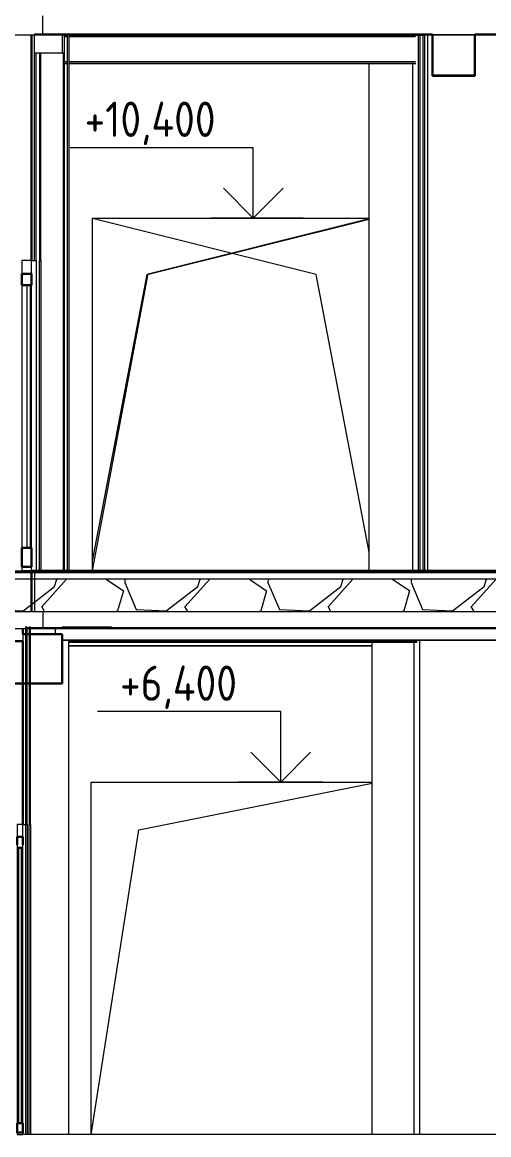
# Model space of a CAD drawing. Header units: millimetres. Extents: x -3929 to 624051, y 52832 to 514950.
# Drawn here: x 556702 to 560013, y 116645 to 124536 of the extents above; entities that cross this region are included whole.
import ezdxf

# ---------------------------------------------------------------- set-up
doc = ezdxf.new("R2010")
doc.units = ezdxf.units.MM
doc.linetypes.add('ADSK_Невидимые', pattern=[5, 3, -2])
doc.linetypes.add('ADSK_Штриховая_ш2 п1_5', pattern=[4.5, 3, -1.5])
for name, color, linetype, lineweight in [('Аннотация', 7, 'Continuous', 18), ('Двери', 7, 'Continuous', 9), ('Каркас', 7, 'Continuous', 18), ('Отметки', 7, 'Continuous', 9), ('Перекрытие', 7, 'Continuous', 18), ('Потолки', 7, 'Continuous', 9), ('Стены внутренние', 7, 'Continuous', 18), ('Стены наружные', 7, 'Continuous', 18), ('Стены отделка', 7, 'Continuous', 30), ('Стены перегородки', 7, 'Continuous', 30), ('Стены штриховка', 7, 'Continuous', 9), ('Узлы', 7, 'Continuous', 18), ('ШТРИХОВКА', 252, 'Continuous', 15)]:
    doc.layers.add(name, color=color, linetype=linetype, lineweight=lineweight)
doc.styles.add('GOST Common_1', font='GOST_Common.ttf', dxfattribs={"width": 0.9, "height": 250})
pattern_1 = [(228.013, (581522.45, 122161.93), (-8127.96659, -9144.02968), [136.69, -13532.193]), (184.97, (581431.013, 122060.333), (12191.995474, 1016.05502), [234.562, -23221.62]), (132.51, (581197.333, 122040.01), (10159.91241, -11176.07977), [165.393, -16373.89]), (267.274, (580801.093, 121786.013), (1015.889526, 20320.00577), [213.602, -21146.575]), (292.834, (580790.933, 121572.653), (-5080.074175, 12191.97012), [209.453, -20735.923]), (357.274, (580872.213, 121379.613), (-20320.00577, 1015.889526), [213.602, -21146.575]), (37.694, (581085.573, 121369.453), (-13208.042725, -10159.944606), [282.477, -27965.247]), (72.255, (581309.093, 121542.173), (7112.12749, 22351.9589), [266.688, -26402.102]), (121.43, (581390.373, 121796.173), (-8128.10005, 13207.93827), [214.325, -21218.218]), (175.236, (581278.61, 121979.05), (11175.99406, -1016.06972), [244.685, -11989.575]), (222.397, (581034.773, 121999.373), (-12192.085586, -11175.907293), [316.431, -31326.709]), (138.814, (581806.93, 121775.85), (-7111.99222, 6096.00977), [108.002, -10692.226]), (171.469, (581725.653, 121846.973), (13207.991535, -2032.05404), [205.473, -20341.855]), (225, (581522.45, 121877.45), (1e-13, -1016), [143.684, -1293.157]), (203.199, (581451.33, 121999.37), (5079.98556, 2032.0367), [77.377, -7660.25]), (291.801, (581380.21, 121968.9), (-1015.9787, 3048.0072), [109.426, -5361.9]), (30.964, (581420.85, 121867.3), (3047.9913, 2032.0134), [177.728, -5746.52]), (161.565, (581573.25, 121958.73), (2031.999, -1016.0024), [128.515, -3084.36]), (16.39, (580790.933, 121968.89), (10159.97517, 3048.08119), [180.035, -17823.53]), (70.346, (580963.65, 122019.69), (-4064.03389, -11175.98797), [151.04, -14952.887]), (293.199, (581573.25, 122161.93), (-2032.0367, 5079.98556), [154.752, -7582.873]), (343.61, (581634.213, 122019.69), (-10159.97517, 3048.08119), [180.035, -17823.53]), (339.444, (580790.93, 121338.97), (-5080.0015, 2031.99615), [173.614, -8507.094]), (294.775, (580953.49, 121278.01), (-5079.97321, 11176.01259), [145.47, -14401.437]), (66.801, (581583.41, 121145.93), (2032.0367, 5079.98556), [154.752, -7582.873]), (17.354, (581644.373, 121288.17), (-13208.00149, -4063.99474), [170.313, -16860.95]), (69.444, (581085.57, 121145.93), (-2031.99615, -5080.0015), [86.807, -8593.9]), (101.31, (581522.45, 121145.93), (-1016.0048, 4063.999), [51.806, -5128.797]), (165.964, (581512.3, 121196.73), (3048.0036, -1015.9877), [209.453, -3979.62]), (186.009, (581309.093, 121247.53), (10159.99987, 1015.99979), [194.107, -19216.546]), (303.69, (581420.85, 121775.85), (-1015.9976, 2032.0017), [146.53, -3516.71]), (353.157, (581502.133, 121653.933), (17271.99206, -2032.068835), [255.823, -25326.404]), (60.945, (581756.13, 121623.45), (-4064.04974, -7111.97225), [104.603, -10355.757]), (90, (581806.9, 121714.9), (-1016, 1016), [60.96, -955.04]), (120.256, (581288.77, 121278.01), (4063.94492, -7112.03103), [141.147, -13973.576]), (48.013, (581217.65, 121399.93), (8127.96659, 9144.02968), [273.377, -13395.505]), (0, (581400.5, 121603.1), (1016, 1016), [264.16, -751.84]), (325.305, (581664.69, 121603.13), (-10160.01873, 7111.97318), [160.644, -15903.726]), (254.055, (581796.77, 121511.69), (-1015.9713, -4064.0072), [147.932, -7248.66]), (207.646, (581756.133, 121369.453), (-19303.995784, -10160.00796), [240.858, -23844.986]), (175.426, (581542.773, 121257.693), (-13207.99929, 1016.01778), [254.812, -25226.339])]
pattern_2 = [(0, (580790.93, 121145.93), (406.4, 101.6), [33.528, -271.272, 33.528, -271.272, -1625.6]), (0, (580790.93, 121145.93), (406.4, 101.6), [-609.6, 33.528, -576.072, 33.528, -271.272, -711.2]), (0, (580790.93, 121145.93), (406.4, 101.6), [-1524, 33.528, -169.672, 33.528, -474.472]), (120, (580943.33, 121196.73), (-291.18818, 301.15272), [33.528, -271.272, 33.528, -271.272, -1625.6]), (120, (580943.33, 121196.73), (-291.18818, 301.15272), [-609.6, 33.528, -576.072, 33.528, -271.272, -711.2]), (120, (580943.33, 121196.73), (-291.18818, 301.15272), [-1524, 33.528, -169.672, 33.528, -474.472]), (240, (580994.13, 121399.93), (-115.21182, -402.75272), [33.528, -271.272, 33.528, -271.272, -1625.6]), (240, (580994.13, 121399.93), (-115.21182, -402.75272), [-609.6, 33.528, -576.072, 33.528, -271.272, -711.2]), (240, (580994.13, 121399.93), (-115.21182, -402.75272), [-1524, 33.528, -169.672, 33.528, -474.472])]

# ---------------------------------------------------------------- blocks, each defined once
blk = doc.blocks.new('ADSK_Дверь_Проем - ADSK_Дверь_Проем-3009133-Разрез 1-1')
at = {"layer": 'Узлы'}
for p, q in [((680.3, 6061.8), (2336.3, 6393)), ((342.1, 3900), (680.3, 6061.8))]:
    blk.add_line(p, q, dxfattribs=at)
blk = doc.blocks.new('ADSK_Дверь_Проем - ADSK_Дверь_Проем-3009143-Разрез 1-1')
at = {"layer": 'Узлы'}
for p, q in [((739.7, 10000), (2314.7, 10393.8)), ((352.5, 7967.2), (739.7, 10000))]:
    blk.add_line(p, q, dxfattribs=at)
blk = doc.blocks.new('АС_Дверь_Однопольная_Алюминиевая - 1030х2200 алюм Д31п-3645205-Разрез 1-1')
at = {"layer": 'Двери'}
for p, q in [((-183.1, 6100), (-183.1, 6013)), ((-143.1, 6100), (-183.1, 6100)), ((-143.1, 6013), (-143.1, 6100)), ((-143.1, 6013), (-183.1, 6013)), ((-174.1, 5933), (-174.1, 3982)), ((-152.6, 3982), (-152.6, 5933)), ((-143.1, 3914), (-183.1, 3914)), ((-183.1, 3912.5), (-183.1, 3900)), ((-183.1, 3900), (-143.1, 3900)), ((-143.1, 3900), (-143.1, 3912.5))]:
    blk.add_line(p, q, dxfattribs=at)
at = {"layer": 'Двери', "lineweight": 30}
for p, q in [((-183.1, 6013), (-183.1, 5955)), ((-143.1, 6013), (-183.1, 6013)), ((-143.1, 5955), (-143.1, 6013)), ((-143.1, 5933), (-183.1, 5933)), ((-183.1, 3982), (-183.1, 3912.5)), ((-143.1, 3982), (-183.1, 3982)), ((-143.1, 3912.5), (-143.1, 3982)), ((-143.1, 3914), (-183.1, 3914))]:
    blk.add_line(p, q, dxfattribs=at)
at = {"layer": 'Двери', "linetype": 'ADSK_Штриховая_ш2 п1_5'}
for p, q in [((-183.1, 5955), (-183.1, 3982)), ((-143.1, 3982), (-143.1, 5955))]:
    blk.add_line(p, q, dxfattribs=at)
blk = doc.blocks.new('Дверь-Alumark_двупольная с глухим окном_S70 - 1400х2200 алюм ост Д30п-6129807-Разрез 1-1')
at = {"layer": 'Двери'}
for p, q in [((-80, 10100), (-150, 10100)), ((-150, 10100), (-150, 10005)), ((-80, 10005), (-80, 10100)), ((-80, 10005), (-150, 10005)), ((-115, 9925), (-115, 8061.5)), ((-89, 8061.5), (-89, 9925)), ((-150, 7927), (-150, 7900)), ((-80, 7927), (-150, 7927)), ((-150, 7900), (-80, 7900)), ((-80, 7900), (-80, 7927))]:
    blk.add_line(p, q, dxfattribs=at)
at = {"layer": 'Двери', "lineweight": 30}
for p, q in [((-150, 10005), (-150, 9925)), ((-80, 10005), (-150, 10005)), ((-80, 9925), (-80, 10005)), ((-80, 9925), (-150, 9925)), ((-150, 8061.5), (-150, 7927)), ((-80, 8061.5), (-150, 8061.5)), ((-80, 7927), (-80, 8061.5)), ((-80, 7927), (-150, 7927))]:
    blk.add_line(p, q, dxfattribs=at)
at = {"layer": 'Двери', "linetype": 'ADSK_Штриховая_ш2 п1_5'}
for p, q in [((-150, 9925), (-150, 8061.5)), ((-80, 8061.5), (-80, 9925))]:
    blk.add_line(p, q, dxfattribs=at)
blk = doc.blocks.new('Типовая двутавровая балка _АСТО 20-93_ Балки - 100х200Н Б-12-2273928-Разрез 1-1')
at = {"layer": 'Каркас'}
blk.add_line((182.3, 7400), (2655.3, 7400), dxfattribs=at)
blk = doc.blocks.new('Типовая двутавровая балка _АСТО 20-93_ Балки - 100х200Н Б-12-V322-Разрез 1-1')
at = {"layer": 'Каркас'}
for p, q in [((152, 11689), (175, 11689)), ((185, 11689), (2645.4, 11689)), ((2675, 11689), (2678.4, 11689)), ((152, 11511), (175, 11511)), ((185, 11511), (2645.4, 11511)), ((2675, 11511), (2678.4, 11511))]:
    blk.add_line(p, q, dxfattribs=at)
blk = doc.blocks.new('ADSK_Дверь_Проем - ADSK_Дверь_Проем-4597949-Разрез 1-1')
at = {"layer": 'Узлы'}
for p, q in [((680.3, 6061.8), (2336.3, 6393)), ((342.1, 3900), (680.3, 6061.8))]:
    blk.add_line(p, q, dxfattribs=at)
blk = doc.blocks.new('ADSK_Дверь_Проем - ADSK_Дверь_Проем-4635952-Разрез 1-1')
at = {"layer": 'Узлы'}
for p, q in [((747.6, 10005), (2314.7, 10396.8)), ((352.5, 7900), (747.6, 10005))]:
    blk.add_line(p, q, dxfattribs=at)
blk = doc.blocks.new('ADSK_Дверь_Проем - ADSK_Дверь_Проем-6128975-Разрез 1-1')
at = {"layer": 'Узлы'}
for p, q in [((680.3, 6061.8), (2336.3, 6393)), ((342.1, 3900), (680.3, 6061.8))]:
    blk.add_line(p, q, dxfattribs=at)
blk = doc.blocks.new('ADSK_Дверь_Проем - ADSK_Дверь_Проем-V350-Разрез 1-1')
at = {"layer": 'Узлы', "linetype": 'ADSK_Невидимые'}
for p, q in [((342.1, 3900), (342.1, 6400)), ((342.1, 6400), (2336.3, 6400))]:
    blk.add_line(p, q, dxfattribs=at)
at = {"layer": 'Узлы'}
for p, q in [((680.3, 6061.8), (2336.3, 6393)), ((342.1, 3900), (680.3, 6061.8))]:
    blk.add_line(p, q, dxfattribs=at)
blk = doc.blocks.new('ADSK_Дверь_Проем - ADSK_Дверь_Проем-V351-Разрез 1-1')
at = {"layer": 'Узлы'}
for p, q in [((1939.7, 10000), (352.5, 10396.8)), ((2314.7, 8031.3), (1939.7, 10000))]:
    blk.add_line(p, q, dxfattribs=at)
blk = doc.blocks.new('ADSK_Дверь_Проем - ADSK_Дверь_Проем-6134702-Разрез 1-1')
at = {"layer": 'Узлы', "linetype": 'ADSK_Невидимые'}
for p, q in [((352.5, 7900), (352.5, 10400)), ((352.5, 10400), (2314.7, 10400))]:
    blk.add_line(p, q, dxfattribs=at)
at = {"layer": 'Узлы'}
for p, q in [((747.6, 10005), (2314.7, 10396.8)), ((352.5, 7900), (747.6, 10005))]:
    blk.add_line(p, q, dxfattribs=at)
blk = doc.blocks.new('Высотные отметки - Стрелка вверх-12093-Разрез 1-1')
at = {"layer": 'Аннотация', "lineweight": 5}
for p, q in [((-8716.5, 340), (-10016.5, 340)), ((-8716.5, -160), (-8716.5, 340)), ((-8716.5, -160), (-8928.6, 52.1)), ((-8716.5, -160), (-8504.4, 52.1)), ((-8416.5, -160), (-9016.5, -160))]:
    blk.add_line(p, q, dxfattribs=at)

msp = doc.modelspace()

# ---------------------------------------------------------------- hatches: boundary and pattern name
at = {"layer": 'ШТРИХОВКА'}
h = msp.add_hatch(dxfattribs=at)
h.set_pattern_fill('FP_29', color=252, style=0, pattern_type=2)
h.set_pattern_definition(pattern_2)
h.paths.add_polyline_path([(550542.881, 120630.933), (552042.881, 120630.933), (552042.881, 120640.933), (550542.881, 120640.933)])
h.paths.add_polyline_path([(556788.36, 120630.933), (556788.36, 120640.933), (556542.881, 120640.933), (556542.881, 120630.933), (556707.537, 120630.933)])
h.paths.add_polyline_path([(554542.881, 120630.933), (554542.881, 120640.933), (554042.881, 120640.933), (554042.881, 120630.933), (554491.025, 120630.933)])
h = msp.add_hatch(dxfattribs=at)
h.set_pattern_fill('FP_38', color=252, style=0, pattern_type=2)
h.set_pattern_definition(pattern_1)
h.paths.add_polyline_path([(554042.881, 120355.933), (554542.881, 120355.933), (554542.881, 120585.933), (554042.881, 120585.933), (554042.881, 120475.535)])
h.paths.add_polyline_path([(550579.534, 120355.933), (552042.881, 120355.933), (552042.881, 120585.933), (550542.881, 120585.933), (550542.881, 120355.933)])
h.paths.add_polyline_path([(556788.36, 120355.933), (556788.36, 120585.933), (556542.881, 120585.933), (556542.881, 120355.933), (556577.154, 120355.933)])
h = msp.add_hatch(dxfattribs=at)
h.set_pattern_fill('FP_29', color=252, style=0, pattern_type=2)
h.set_pattern_definition(pattern_2)
h.paths.add_polyline_path([(564008.988, 120630.933), (564125.673, 120630.933), (564125.673, 120640.933), (556788.36, 120640.933), (556788.36, 120630.933), (563878.605, 120630.933)])
h = msp.add_hatch(dxfattribs=at)
h.set_pattern_fill('FP_38', color=252, style=0, pattern_type=2)
h.set_pattern_definition(pattern_1)
h.paths.add_polyline_path([(556788.36, 120355.933), (564125.673, 120355.933), (564125.673, 120585.933), (556788.36, 120585.933), (556788.36, 120475.535)])

# ---------------------------------------------------------------- linework, layer by layer
at = {"layer": 'Каркас', "lineweight": 30}
for p, q in [((559613.195, 124445.933), (559613.195, 124155.933)), ((559913.195, 124155.933), (559913.195, 124445.933)), ((559613.195, 124155.933), (559913.195, 124155.933)), ((556985.248, 120195.933), (556705.248, 120195.933)), ((556985.248, 119845.933), (556985.248, 120195.933)), ((556705.248, 120145.933), (556705.248, 119845.933)), ((556705.248, 119845.933), (556985.248, 119845.933))]:
    msp.add_line(p, q, dxfattribs=at)
at = {"layer": 'Каркас'}
for p, q in [((559913.195, 124445.933), (559613.195, 124445.933)), ((556705.248, 120195.933), (556705.248, 120145.933)), ((556938.019, 120195.933), (556938.019, 120235.933)), ((556985.248, 120155.933), (564283.195, 120155.933))]:
    msp.add_line(p, q, dxfattribs=at)
at = {"layer": 'Отметки', "lineweight": 5}
for p, q in [((558695.028, 123145.933), (558341.265, 123145.933)), ((558818.845, 119145.933), (558535.834, 119145.933))]:
    msp.add_line(p, q, dxfattribs=at)
at = {"layer": 'Перекрытие', "lineweight": 20}
for p, q in [((556847.926, 124445.933), (556847.926, 124580.933)), ((550569.21, 124445.933), (559613.195, 124445.933)), ((559913.195, 124445.933), (562253.195, 124445.933)), ((611927.844, 120643.383), (556542.881, 120643.383)), ((556788.36, 120643.383), (556788.36, 120355.933)), ((550542.881, 120355.933), (564125.673, 120355.933)), ((556847.926, 120355.933), (556847.926, 120235.933)), ((550571.7, 120235.933), (564125.673, 120235.933))]:
    msp.add_line(p, q, dxfattribs=at)
at = {"layer": 'Перекрытие'}
for p, q in [((559613.195, 124445.933), (559913.195, 124445.933)), ((611927.844, 120640.933), (556542.881, 120640.933)), ((611927.844, 120630.933), (556542.881, 120630.933)), ((611927.844, 120585.933), (556542.881, 120585.933)), ((605887.456, 120645.933), (556768.36, 120645.933)), ((556788.36, 120645.933), (556788.36, 120643.383)), ((556705.248, 116643.383), (556705.248, 116645.933)), ((581055.926, 116645.933), (556705.248, 116645.933))]:
    msp.add_line(p, q, dxfattribs=at)
at = {"layer": 'Потолки', "lineweight": 18}
for p, q in [((556788.36, 124450.933), (556788.36, 124445.933)), ((559613.195, 124450.933), (556788.36, 124450.933)), ((559263.195, 124450.933), (559263.195, 124445.933)), ((559613.195, 124445.933), (559613.195, 124450.933)), ((559913.195, 124450.933), (559913.195, 124445.933)), ((560263.195, 124450.933), (559913.195, 124450.933)), ((559913.195, 124160.933), (559613.195, 124160.933)), ((559613.195, 124160.933), (559613.195, 124155.933)), ((559613.195, 124155.933), (559913.195, 124155.933)), ((559913.195, 124155.933), (559913.195, 124160.933)), ((564283.195, 120240.933), (556725.248, 120240.933)), ((557335.248, 120245.933), (556985.248, 120245.933)), ((556985.248, 120245.933), (556985.248, 120240.933)), ((557335.248, 120240.933), (557335.248, 120245.933))]:
    msp.add_line(p, q, dxfattribs=at)
at = {"layer": 'Потолки'}
for p, q in [((557023.36, 124440.933), (557000.36, 124440.933)), ((559509.55, 124440.933), (557033.36, 124440.933)), ((559542.551, 124440.933), (559523.361, 124440.933)), ((557000.36, 124245.933), (557023.36, 124245.933)), ((557023.36, 124240.933), (557000.36, 124240.933)), ((557033.36, 124245.933), (559494.068, 124245.933)), ((559494.068, 124240.933), (557033.36, 124240.933)), ((559523.361, 124245.933), (559527.069, 124245.933)), ((559527.069, 124240.933), (559523.361, 124240.933)), ((556985.248, 120155.933), (564283.195, 120155.933)), ((564283.195, 120150.933), (556985.248, 120150.933)), ((557030.677, 120145.497), (559488.387, 120145.497)), ((557030.677, 120140.933), (559504.04, 120140.933)), ((559504.04, 120135.933), (557030.677, 120135.933)), ((557030.677, 120115.497), (559184.659, 120115.497)), ((559184.659, 120110.497), (557030.677, 120110.497))]:
    msp.add_line(p, q, dxfattribs=at)
at = {"layer": 'Стены внутренние'}
for p, q in [((557023.36, 120645.933), (557023.36, 124445.933)), ((557033.36, 124445.933), (557033.36, 120645.933)), ((559513.362, 120645.933), (559513.362, 124445.933)), ((559523.361, 124445.933), (559523.361, 120645.933)), ((559558.361, 120645.933), (559558.361, 124445.933)), ((559578.36, 124445.933), (559578.36, 120645.933)), ((556994.36, 124315.933), (556833.36, 124315.933)), ((556994.36, 120645.933), (556994.36, 124315.933)), ((559163.108, 120645.933), (559163.108, 124240.933)), ((559471.732, 124240.933), (559471.732, 120645.933)), ((557200.902, 120645.933), (557200.902, 123145.933)), ((557200.902, 123145.933), (559163.108, 123145.933)), ((556823.36, 120645.933), (556823.36, 122845.933)), ((556833.36, 122845.933), (556833.36, 120645.933)), ((557030.677, 120150.933), (557030.677, 116645.933)), ((559184.659, 116645.933), (559184.659, 120135.933)), ((559481.965, 120135.933), (559481.965, 116645.933)), ((559523.456, 116645.933), (559523.456, 120150.933)), ((557190.471, 116645.933), (557190.471, 119145.933)), ((557190.471, 119145.933), (559184.659, 119145.933)), ((556725.248, 118845.933), (556725.248, 116645.933)), ((556750.248, 116645.933), (556750.248, 118845.933)), ((556760.248, 118845.933), (556760.248, 116645.933))]:
    msp.add_line(p, q, dxfattribs=at)
at = {"layer": 'Стены наружные'}
for p, q in [((556988.36, 124315.933), (556988.36, 124445.933)), ((557000.36, 124445.933), (557000.36, 120645.933)), ((559546.361, 120645.933), (559546.361, 124445.933)), ((556823.36, 124315.933), (556800.36, 124315.933)), ((556800.36, 122845.933), (556800.36, 120645.933)), ((556737.248, 118845.933), (556737.248, 116645.933))]:
    msp.add_line(p, q, dxfattribs=at)
at = {"layer": 'Стены отделка', "lineweight": 18}
for p, q in [((556788.36, 124315.933), (556788.36, 124445.933)), ((556800.36, 124315.933), (556788.36, 124315.933)), ((556800.36, 122845.933), (556800.36, 124315.933)), ((556823.36, 124315.933), (556823.36, 122845.933)), ((556833.36, 124315.933), (556823.36, 124315.933)), ((556833.36, 122845.933), (556833.36, 124315.933)), ((556768.36, 122845.933), (556800.36, 122845.933)), ((556823.36, 122845.933), (556833.36, 122845.933)), ((556705.248, 120195.933), (556705.248, 119845.933)), ((556725.248, 120245.933), (556725.248, 118845.933)), ((556737.248, 120245.933), (556725.248, 120245.933)), ((556737.248, 118845.933), (556737.248, 120245.933)), ((556750.248, 120245.933), (556750.248, 118845.933)), ((556760.248, 120245.933), (556750.248, 120245.933)), ((556760.248, 118845.933), (556760.248, 120245.933)), ((556705.248, 118845.933), (556737.248, 118845.933)), ((556750.248, 118845.933), (556760.248, 118845.933))]:
    msp.add_line(p, q, dxfattribs=at)
at = {"layer": 'Стены перегородки'}
for p, q in [((556768.36, 122845.933), (556768.36, 124445.933)), ((556768.36, 120355.933), (556768.36, 120645.933)), ((556705.248, 120195.933), (556705.248, 120235.933)), ((556585.248, 120145.933), (556705.248, 120145.933)), ((556705.248, 119845.933), (556585.248, 119845.933)), ((556705.248, 118845.933), (556705.248, 119845.933))]:
    msp.add_line(p, q, dxfattribs=at)
at = {"layer": 'Стены штриховка'}
for p, q in [((556788.36, 122845.933), (556788.36, 124315.933)), ((556798.36, 124315.933), (556798.36, 122845.933)), ((556735.248, 120245.933), (556735.248, 118845.933))]:
    msp.add_line(p, q, dxfattribs=at)

# ---------------------------------------------------------------- block references
at = {"layer": 'Двери'}
for name in ['ADSK_Дверь_Проем - ADSK_Дверь_Проем-6134702-Разрез 1-1', 'ADSK_Дверь_Проем - ADSK_Дверь_Проем-V351-Разрез 1-1', 'ADSK_Дверь_Проем - ADSK_Дверь_Проем-4635952-Разрез 1-1', 'ADSK_Дверь_Проем - ADSK_Дверь_Проем-3009143-Разрез 1-1', 'Дверь-Alumark_двупольная с глухим окном_S70 - 1400х2200 алюм ост Д30п-6129807-Разрез 1-1', 'ADSK_Дверь_Проем - ADSK_Дверь_Проем-V350-Разрез 1-1', 'ADSK_Дверь_Проем - ADSK_Дверь_Проем-3009133-Разрез 1-1', 'ADSK_Дверь_Проем - ADSK_Дверь_Проем-4597949-Разрез 1-1', 'ADSK_Дверь_Проем - ADSK_Дверь_Проем-4597949-Разрез 1-1', 'ADSK_Дверь_Проем - ADSK_Дверь_Проем-6128975-Разрез 1-1', 'АС_Дверь_Однопольная_Алюминиевая - 1030х2200 алюм Д31п-3645205-Разрез 1-1']:
    msp.add_blockref(name, (556848.36, 112745.933), dxfattribs=at)
at = {"layer": 'Каркас'}
for name in ['Типовая двутавровая балка _АСТО 20-93_ Балки - 100х200Н Б-12-V322-Разрез 1-1', 'Типовая двутавровая балка _АСТО 20-93_ Балки - 100х200Н Б-12-2273928-Разрез 1-1']:
    msp.add_blockref(name, (556848.36, 112745.933), dxfattribs=at)
at = {"layer": 'Отметки', "lineweight": 5}
for p in [(567057.752, 123305.933), (567252.322, 119305.933)]:
    msp.add_blockref('Высотные отметки - Стрелка вверх-12093-Разрез 1-1', p, dxfattribs=at)

# ---------------------------------------------------------------- texts
at = {"layer": 'Отметки', "lineweight": 20, "char_height": 250, "attachment_point": 1, "line_spacing_factor": 1.022761, "style": 'GOST Common_1'}
for s, insert, width in [('+10,400', (557144.704, 123972.64), 1191.74462), ('+6,400', (557395.844, 119972.64), 1055.97624)]:
    msp.add_mtext(s, dxfattribs=dict(at, insert=insert, width=width))

doc.saveas('drawing.dxf')
